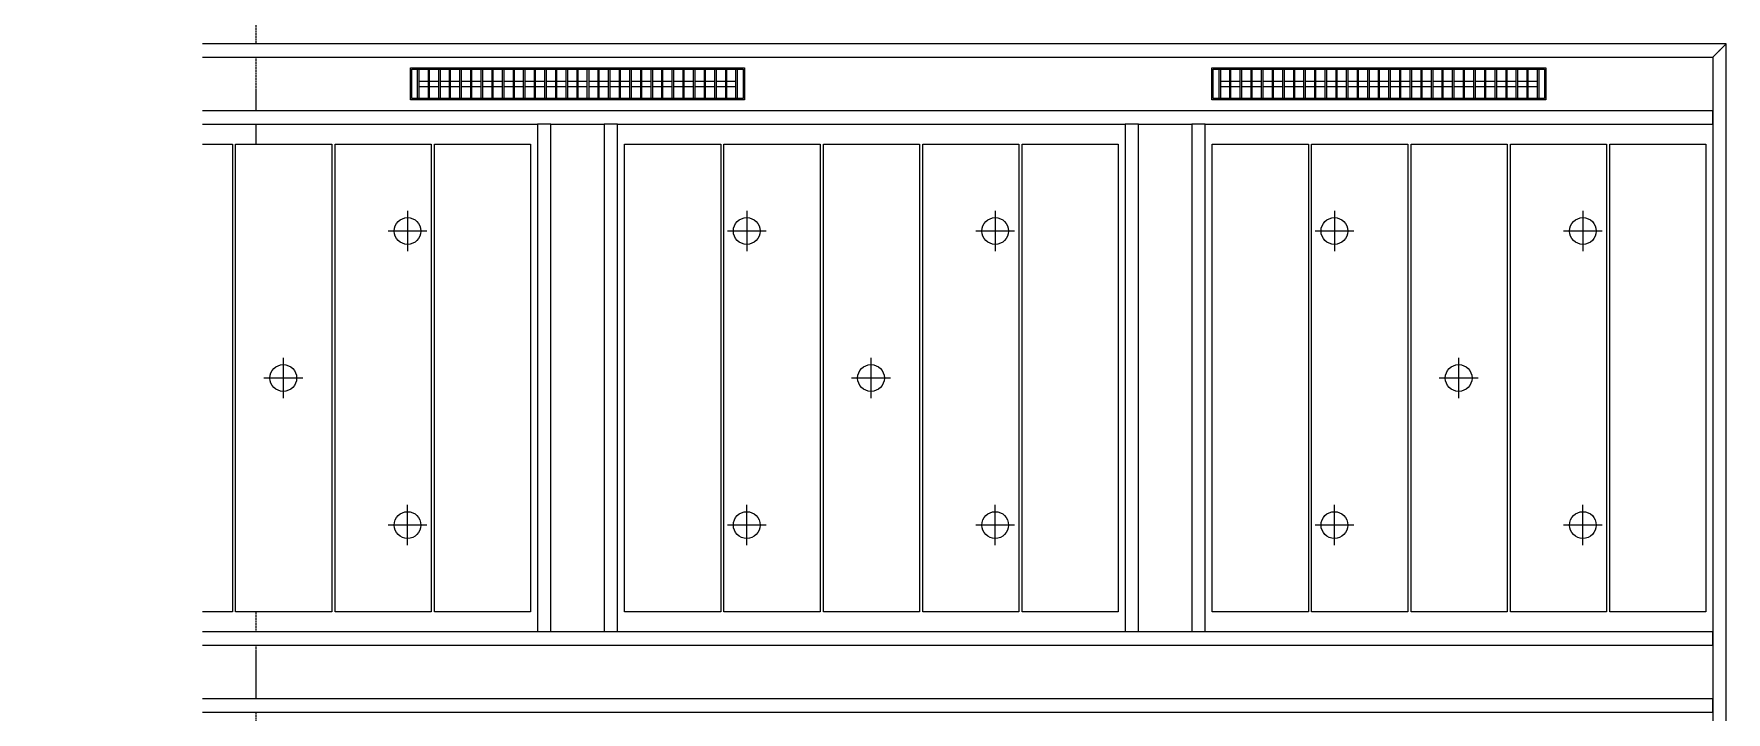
# Model space of a CAD drawing. Header units: millimetres. Extents: x -794334 to -714814, y -17806 to 22403.
# Drawn here: x -791115 to -784781, y -521 to 2016 of the extents above; entities that cross this region are included whole.
import ezdxf
from ezdxf.xclip import XClip

# ---------------------------------------------------------------- set-up
doc = ezdxf.new("R2010")
doc.units = ezdxf.units.MM
doc.header["$XCLIPFRAME"] = 0
doc.linetypes.add('DPA_Grid _ Level 100', pattern=[10, 5.5, -1.6, 1.3, -1.6])
for name, color, linetype in [('000 - WIPEOUT', 250, 'Continuous'), ('001 - ASCESSORIES', 251, 'Continuous'), ('A04_TUBE SERIES', 2, 'Continuous'), ('A11_ALU.SOLID SHEET', 2, 'Continuous')]:
    doc.layers.add(name, color=color, linetype=linetype)
for name, color, linetype, lineweight in [('A-DETL-GENF', 2, 'Continuous', 9), ('E-LITE-EQPM', 2, 'Continuous', 9), ('S-GRID', 251, 'Continuous', 9)]:
    doc.layers.add(name, color=color, linetype=linetype, lineweight=lineweight)

# ---------------------------------------------------------------- blocks, each defined once
blk = doc.blocks.new('*U804')
at = {"layer": 'S-GRID', "linetype": 'DPA_Grid _ Level 100'}
blk.add_line((-11400, -21385.5), (-11400, 16671.4), dxfattribs=at)
blk = doc.blocks.new('*U1417')
blk.add_attdef('EXTR.OVL-LENGTH_', (-25, -59.1), '', height=5)
blk.add_wipeout([(-25, 0), (25, 0), (25, 1900), (-25, 1900)]).dxf.layer = '000 - WIPEOUT'
blk.add_point((0, 0))
at = {"layer": 'A04_TUBE SERIES', "color": 0}
blk.add_lwpolyline([(-25, 0), (25, 0), (25, 1900), (-25, 1900)], close=True, dxfattribs=at)
blk = doc.blocks.new('*U1426')
blk.add_wipeout([(-25, 25), (25, -25), (25, 4675), (-25, 4625)]).dxf.layer = '000 - WIPEOUT'
blk.add_point((0, 0))
at = {"layer": 'A04_TUBE SERIES', "color": 0}
blk.add_lwpolyline([(-25, 25), (25, -25), (25, 4675), (-25, 4625)], close=True, dxfattribs=at)
blk.add_attdef('EXTR.OVL-LENGTH_', (-25, -59.1), '', height=5)
blk = doc.blocks.new('*U1441')
blk.add_wipeout([(-25, 25), (25, -25), (25, 6623.5), (-25, 6573.5)]).dxf.layer = '000 - WIPEOUT'
blk.add_point((0, 0))
at = {"layer": 'A04_TUBE SERIES', "color": 0}
blk.add_lwpolyline([(-25, 25), (25, -25), (25, 6623.5), (-25, 6573.5)], close=True, dxfattribs=at)
blk.add_attdef('EXTR.OVL-LENGTH_', (-25, -59.1), '', height=5)
blk = doc.blocks.new('*U1443')
blk.add_attdef('EXTR.OVL-LENGTH_', (-25, -59.1), '', height=5)
blk.add_wipeout([(-25, 0), (25, 0), (25, 6348.5), (-25, 6298.5)]).dxf.layer = '000 - WIPEOUT'
blk.add_point((0, 0))
at = {"layer": 'A04_TUBE SERIES', "color": 0}
blk.add_lwpolyline([(-25, 0), (25, 0), (25, 6348.5), (-25, 6298.5)], close=True, dxfattribs=at)
blk = doc.blocks.new('*U1446')
blk.add_attdef('EXTR.OVL-LENGTH_', (-25, -59.1), '', height=5)
blk.add_wipeout([(-25, 0), (25, 0), (25, 6298.5), (-25, 6298.5)]).dxf.layer = '000 - WIPEOUT'
blk.add_point((0, 0))
at = {"layer": 'A04_TUBE SERIES', "color": 0}
blk.add_lwpolyline([(-25, 0), (25, 0), (25, 6298.5), (-25, 6298.5)], close=True, dxfattribs=at)
blk = doc.blocks.new('*U1541')
at = {"color": 6}
blk.add_point((-37.5, 0), dxfattribs=at)
at = {"color": 3}
blk.add_wipeout([(-875, -564), (875, -564), (875, -924), (-875, -924)], dxfattribs=at).dxf.layer = '000 - WIPEOUT'
at = {"layer": 'A11_ALU.SOLID SHEET', "color": 0, "linetype": 'ByBlock'}
blk.add_lwpolyline([(875, -924), (-875, -924), (-875, -564), (875, -564)], close=True, dxfattribs=at)
at = {"color": 3}
blk.add_wipeout([(-875, -192), (875, -192), (875, -552), (-875, -552)], dxfattribs=at).dxf.layer = '000 - WIPEOUT'
at = {"layer": 'A11_ALU.SOLID SHEET', "color": 0, "linetype": 'ByBlock'}
blk.add_lwpolyline([(875, -552), (-875, -552), (-875, -192), (875, -192)], close=True, dxfattribs=at)
at = {"color": 3}
blk.add_wipeout([(-875, 180), (875, 180), (875, -180), (-875, -180)], dxfattribs=at).dxf.layer = '000 - WIPEOUT'
at = {"layer": 'A11_ALU.SOLID SHEET', "color": 0, "linetype": 'ByBlock'}
blk.add_lwpolyline([(875, -180), (-875, -180), (-875, 180), (875, 180)], close=True, dxfattribs=at)
at = {"color": 3}
blk.add_wipeout([(-875, 552), (875, 552), (875, 192), (-875, 192)], dxfattribs=at).dxf.layer = '000 - WIPEOUT'
at = {"layer": 'A11_ALU.SOLID SHEET', "color": 0, "linetype": 'ByBlock'}
blk.add_lwpolyline([(875, 192), (-875, 192), (-875, 552), (875, 552)], close=True, dxfattribs=at)
at = {"color": 3}
blk.add_wipeout([(-875, 924), (875, 924), (875, 564), (-875, 564)], dxfattribs=at).dxf.layer = '000 - WIPEOUT'
at = {"layer": 'A11_ALU.SOLID SHEET', "color": 0, "linetype": 'ByBlock'}
blk.add_lwpolyline([(875, 564), (-875, 564), (-875, 924), (875, 924)], close=True, dxfattribs=at)
blk = doc.blocks.new('*U1623')
at = {"color": 1}
blk.add_wipeout([(625, -60), (-625, -60), (-625, 60), (625, 60)], dxfattribs=at).dxf.layer = '000 - WIPEOUT'
at = {"layer": '001 - ASCESSORIES', "color": 0}
blk.add_lwpolyline([(625, -60), (-625, -60), (-625, 60), (625, 60)], close=True, dxfattribs=at)
at = {"layer": '001 - ASCESSORIES'}
for points in [[(620, -55), (-620, -55), (-620, 55), (620, 55)], [(-593.5, -55), (-598.5, -55), (-598.5, 55), (-593.5, 55)], [(-558.8, -55), (-553.8, -55), (-553.8, 55), (-558.8, 55)], [(-514, -55), (-519, -55), (-519, 55), (-514, 55)], [(-479.3, -55), (-474.3, -55), (-474.3, 55), (-479.3, 55)], [(-434.6, -55), (-439.6, -55), (-439.6, 55), (-434.6, 55)], [(-399.8, -55), (-394.8, -55), (-394.8, 55), (-399.8, 55)], [(-355.1, -55), (-360.1, -55), (-360.1, 55), (-355.1, 55)], [(-320.4, -55), (-315.4, -55), (-315.4, 55), (-320.4, 55)], [(-275.6, -55), (-280.6, -55), (-280.6, 55), (-275.6, 55)], [(-240.9, -55), (-235.9, -55), (-235.9, 55), (-240.9, 55)], [(-196.2, -55), (-201.2, -55), (-201.2, 55), (-196.2, 55)], [(-161.4, -55), (-156.4, -55), (-156.4, 55), (-161.4, 55)], [(-116.7, -55), (-121.7, -55), (-121.7, 55), (-116.7, 55)], [(-82, -55), (-77, -55), (-77, 55), (-82, 55)], [(-37.2, -55), (-42.2, -55), (-42.2, 55), (-37.2, 55)], [(-2.5, -55), (2.5, -55), (2.5, 55), (-2.5, 55)], [(42.2, -55), (37.2, -55), (37.2, 55), (42.2, 55)], [(77, -55), (82, -55), (82, 55), (77, 55)], [(121.7, -55), (116.7, -55), (116.7, 55), (121.7, 55)], [(156.4, -55), (161.4, -55), (161.4, 55), (156.4, 55)], [(201.2, -55), (196.2, -55), (196.2, 55), (201.2, 55)], [(235.9, -55), (240.9, -55), (240.9, 55), (235.9, 55)], [(280.6, -55), (275.6, -55), (275.6, 55), (280.6, 55)], [(315.4, -55), (320.4, -55), (320.4, 55), (315.4, 55)], [(360.1, -55), (355.1, -55), (355.1, 55), (360.1, 55)], [(394.8, -55), (399.8, -55), (399.8, 55), (394.8, 55)], [(439.6, -55), (434.6, -55), (434.6, 55), (439.6, 55)], [(474.3, -55), (479.3, -55), (479.3, 55), (474.3, 55)], [(519, -55), (514, -55), (514, 55), (519, 55)], [(553.8, -55), (558.8, -55), (558.8, 55), (553.8, 55)], [(598.5, -55), (593.5, -55), (593.5, 55), (598.5, 55)]]:
    blk.add_lwpolyline(points, close=True, dxfattribs=at)
for points in [[(-593.5, 10), (-558.8, 10)], [(-553.8, 10), (-519, 10)], [(-514, 10), (-479.3, 10)], [(-474.3, 10), (-439.6, 10)], [(-434.6, 10), (-399.8, 10)], [(-394.8, 10), (-360.1, 10)], [(-355.1, 10), (-320.4, 10)], [(-315.4, 10), (-280.6, 10)], [(-275.6, 10), (-240.9, 10)], [(-235.9, 10), (-201.2, 10)], [(-196.2, 10), (-161.4, 10)], [(-156.4, 10), (-121.7, 10)], [(-116.7, 10), (-82, 10)], [(-77, 10), (-42.2, 10)], [(-37.2, 10), (-2.5, 10)], [(2.5, 10), (37.2, 10)], [(42.2, 10), (77, 10)], [(82, 10), (116.7, 10)], [(121.7, 10), (156.4, 10)], [(161.4, 10), (196.2, 10)], [(201.2, 10), (235.9, 10)], [(240.9, 10), (275.6, 10)], [(280.6, 10), (315.4, 10)], [(320.4, 10), (355.1, 10)], [(360.1, 10), (394.8, 10)], [(399.8, 10), (434.6, 10)], [(439.6, 10), (474.3, 10)], [(479.3, 10), (514, 10)], [(519, 10), (553.8, 10)], [(558.8, 10), (593.5, 10)], [(-593.5, -10), (-558.8, -10)], [(-553.8, -10), (-519, -10)], [(-514, -10), (-479.3, -10)], [(-474.3, -10), (-439.6, -10)], [(-434.6, -10), (-399.8, -10)], [(-394.8, -10), (-360.1, -10)], [(-355.1, -10), (-320.4, -10)], [(-315.4, -10), (-280.6, -10)], [(-275.6, -10), (-240.9, -10)], [(-235.9, -10), (-201.2, -10)], [(-196.2, -10), (-161.4, -10)], [(-156.4, -10), (-121.7, -10)], [(-116.7, -10), (-82, -10)], [(-77, -10), (-42.2, -10)], [(-37.2, -10), (-2.5, -10)], [(2.5, -10), (37.2, -10)], [(42.2, -10), (77, -10)], [(82, -10), (116.7, -10)], [(121.7, -10), (156.4, -10)], [(161.4, -10), (196.2, -10)], [(201.2, -10), (235.9, -10)], [(240.9, -10), (275.6, -10)], [(280.6, -10), (315.4, -10)], [(320.4, -10), (355.1, -10)], [(360.1, -10), (394.8, -10)], [(399.8, -10), (434.6, -10)], [(439.6, -10), (474.3, -10)], [(479.3, -10), (514, -10)], [(519, -10), (553.8, -10)], [(558.8, -10), (593.5, -10)]]:
    blk.add_lwpolyline(points, dxfattribs=at)
blk = doc.blocks.new('*U1629')
for p in [(-44399.5, -1750), (-41399.5, -1750)]:
    blk.add_blockref('*U1623', p)
at = {"layer": 'A11_ALU.SOLID SHEET', "linetype": 'ByBlock'}
blk.add_blockref('*U1426', (-40125, -6275.5), dxfattribs=at)
for name, p, rotation in [('*U1441', (-40125, -1625.5), 90), ('*U1443', (-40150, -1875.5), 90), ('*U1446', (-46448.5, -4075.5), 270)]:
    blk.add_blockref(name, p, dxfattribs=dict(at, rotation=rotation))
for p in [(-44524, -3800.5), (-44274, -3800.5), (-42324.5, -3800.5), (-42074.5, -3800.5)]:
    blk.add_blockref('*U1417', p, dxfattribs=at)
for name, p, rotation in [('*U1541', (-45498.5, -2850.5), 90), ('*U1541', (-43299, -2850.5), 90), ('*U1541', (-41099.5, -2850.5), 90), ('*U1446', (-46448.5, -3825.5), 270)]:
    blk.add_blockref(name, p, dxfattribs=dict(at, rotation=rotation))
blk = doc.blocks.new('LGF_DL_SAA_LowPower_DL1a1 - LGF_DL_SAA_LowPower_DL1a-12437659-4150-01 CONCOURSE LEVEL - REFLECTED CEILING PLAN')
at = {"layer": 'A-DETL-GENF'}
for p, q in [((0, 75), (0, -75)), ((72.5, 0), (-72.5, 0))]:
    blk.add_line(p, q, dxfattribs=at)
blk.add_circle((0, 0), 50, dxfattribs=at)
blk = doc.blocks.new('LGF_DL_SAA_LowPower_DL1a1 - LGF_DL_SAA_LowPower_DL1a-12438006-4150-01 CONCOURSE LEVEL - REFLECTED CEILING PLAN')
at = {"layer": 'A-DETL-GENF'}
for p, q in [((0, -75), (0, 75)), ((72.5, 0), (-72.5, 0))]:
    blk.add_line(p, q, dxfattribs=at)
blk.add_circle((0, 0), 50, dxfattribs=at)
blk = doc.blocks.new('C-1-PP19-AR-4150-01-B_20250901-115810_EXDOWNLIGHT')
at = {"layer": 'E-LITE-EQPM'}
for name, p, rotation in [('LGF_DL_SAA_LowPower_DL1a1 - LGF_DL_SAA_LowPower_DL1a-12437659-4150-01 CONCOURSE LEVEL - REFLECTED CEILING PLAN', (-45034, -2300.5), 359.9999881697653), ('LGF_DL_SAA_LowPower_DL1a1 - LGF_DL_SAA_LowPower_DL1a-12437659-4150-01 CONCOURSE LEVEL - REFLECTED CEILING PLAN', (-43764.5, -2300.5), 359.9999881697653), ('LGF_DL_SAA_LowPower_DL1a1 - LGF_DL_SAA_LowPower_DL1a-12437659-4150-01 CONCOURSE LEVEL - REFLECTED CEILING PLAN', (-42834.5, -2300.5), 359.9999881697653), ('LGF_DL_SAA_LowPower_DL1a1 - LGF_DL_SAA_LowPower_DL1a-12437659-4150-01 CONCOURSE LEVEL - REFLECTED CEILING PLAN', (-41565, -2300.5), 359.9999881697653), ('LGF_DL_SAA_LowPower_DL1a1 - LGF_DL_SAA_LowPower_DL1a-12437659-4150-01 CONCOURSE LEVEL - REFLECTED CEILING PLAN', (-40635, -2300.5), 359.9999881697653), ('LGF_DL_SAA_LowPower_DL1a1 - LGF_DL_SAA_LowPower_DL1a-12437659-4150-01 CONCOURSE LEVEL - REFLECTED CEILING PLAN', (-45499, -2850.5), 359.9999881697653), ('LGF_DL_SAA_LowPower_DL1a1 - LGF_DL_SAA_LowPower_DL1a-12437659-4150-01 CONCOURSE LEVEL - REFLECTED CEILING PLAN', (-43299.5, -2850.5), 359.9999881697653), ('LGF_DL_SAA_LowPower_DL1a1 - LGF_DL_SAA_LowPower_DL1a-12437659-4150-01 CONCOURSE LEVEL - REFLECTED CEILING PLAN', (-41100, -2850.5), 359.9999881697653), ('LGF_DL_SAA_LowPower_DL1a1 - LGF_DL_SAA_LowPower_DL1a-12438006-4150-01 CONCOURSE LEVEL - REFLECTED CEILING PLAN', (-45034, -3400.5), 1.18302346677688e-05), ('LGF_DL_SAA_LowPower_DL1a1 - LGF_DL_SAA_LowPower_DL1a-12438006-4150-01 CONCOURSE LEVEL - REFLECTED CEILING PLAN', (-43764.5, -3400.5), 1.18302346677688e-05), ('LGF_DL_SAA_LowPower_DL1a1 - LGF_DL_SAA_LowPower_DL1a-12438006-4150-01 CONCOURSE LEVEL - REFLECTED CEILING PLAN', (-42834.5, -3400.5), 1.18302346677688e-05), ('LGF_DL_SAA_LowPower_DL1a1 - LGF_DL_SAA_LowPower_DL1a-12438006-4150-01 CONCOURSE LEVEL - REFLECTED CEILING PLAN', (-41565, -3400.5), 1.18302346677688e-05), ('LGF_DL_SAA_LowPower_DL1a1 - LGF_DL_SAA_LowPower_DL1a-12438006-4150-01 CONCOURSE LEVEL - REFLECTED CEILING PLAN', (-40635, -3400.5), 1.18302346677688e-05)]:
    blk.add_blockref(name, p, dxfattribs=dict(at, rotation=rotation))

msp = doc.modelspace()

# ---------------------------------------------------------------- block references
msp.add_blockref('*U804', (-778882.4, 3579))

# ---------------------------------------------------------------- next in the draw order: block references
ref = msp.add_blockref('*U1629', (-744681.2, 3579))
XClip(ref).set_block_clipping_path([(-45802.4668593339, -9620.0029952967), (23702.8690583039, 10334.9999958097)])

# ---------------------------------------------------------------- next in the draw order: block references
ref = msp.add_blockref('C-1-PP19-AR-4150-01-B_20250901-115810_EXDOWNLIGHT', (-744682.4, 3579))
XClip(ref).set_block_clipping_path([(-45801.3280238605, -9620.0029952967), (23704.0078937773, 10334.9999958097)])

doc.saveas('drawing.dxf')
